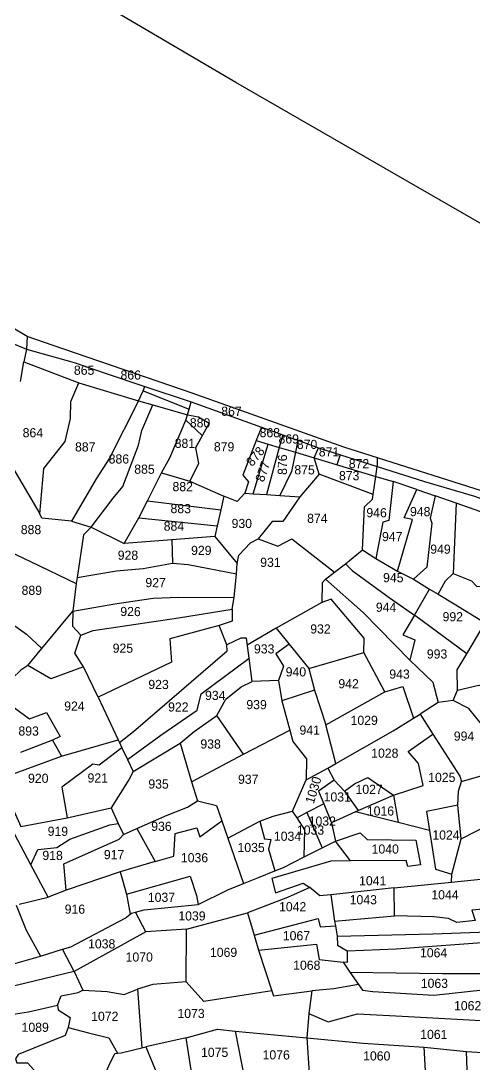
# Model space of a CAD drawing. Header units: metres. Extents: x 291360 to 296971, y 2012509 to 2016468.
# Drawn here: x 294496 to 294952, y 2014529 to 2015577 of the extents above; entities that cross this region are included whole.
import ezdxf
from ezdxf.enums import TextEntityAlignment as Align

# ---------------------------------------------------------------- set-up
doc = ezdxf.new("R2010")
doc.units = ezdxf.units.M
doc.header["$LTSCALE"] = 0.3
doc.header["$MEASUREMENT"] = 0
doc.layers.add('POLY_PARCEL', color=6, linetype='Continuous')
doc.layers.add('TEXT_PARCEL', color=7, linetype='Continuous')
doc.styles.add('TEXT_MAP', font='KRDEV050.TTF')

# ---------------------------------------------------------------- blocks, each defined once
blk = doc.blocks.new('G')
at = {"layer": 'POLY_PARCEL'}
for points in [[(279.64, 554.94), (186.6, 608.2), (71.04, 675.63), (27.98, 699.51), (22.2, 703.17)], [(145.65, 558.16), (120.93, 572.77), (117.01, 576.09), (104.8, 583.01), (94.7, 589.19), (87.77, 593.11)], [(96.08, 582.87), (98.76, 585.23), (104.31, 581.73), (113.64, 575.29), (115.19, 573.75), (123.42, 567.88), (129.77, 564.38), (131.24, 563.32), (134.82, 560.31), (138.16, 559.09), (142.07, 557.05), (145.53, 555.66)], [(145.65, 558.16), (145.53, 555.66)], [(241.92, 525.9), (207.98, 536.56), (178.14, 547.1), (150.77, 556.35), (145.65, 558.16)], [(145.53, 555.66), (145.01, 553.18)], [(145.53, 555.66), (154.9, 553.03), (161.24, 550.89), (168.87, 548.37)], [(144.36, 549.26), (145.01, 553.18)], [(145.01, 553.18), (155.87, 549.07)], [(148.22, 523.25), (149.04, 532.21), (153.23, 537.48), (154.22, 542), (154.3, 545.37), (155.87, 549.07)], [(155.87, 549.07), (167.63, 545.53)], [(168.49, 547.48), (168.87, 548.37)], [(168.87, 548.37), (177.94, 545.38)], [(167.63, 545.53), (168.49, 547.48)], [(168.49, 547.48), (177.55, 543.95)], [(167.63, 545.53), (161.95, 534.27), (159.32, 530.16), (154.47, 521.85)], [(158.33, 520.7), (162.69, 526.38), (164.59, 528.68), (167.63, 536.82), (168.29, 539.7), (170.42, 544.74)], [(167.63, 545.53), (170.42, 544.74)], [(170.42, 544.74), (177.23, 542.79)], [(177.23, 542.79), (177.55, 543.95)], [(177.55, 543.95), (177.94, 545.38)], [(177.94, 545.38), (191.82, 540.43)], [(172.18, 531.39), (173.82, 534.35), (176.95, 541.75), (177.23, 542.79)], [(176.95, 541.75), (180.16, 538.74)], [(177.23, 542.79), (179.42, 542.41), (181.48, 541.17), (178.84, 536.32), (179.42, 533.28), (177.77, 529.74)], [(191.82, 540.43), (190.79, 537.79)], [(191.82, 540.43), (195.99, 538.94)], [(190.79, 537.79), (188.14, 530.98), (189.29, 529.66), (188.55, 527.44)], [(190.79, 537.79), (193.1, 537.11)], [(195.99, 538.94), (195.31, 536.45)], [(195.99, 538.94), (197.77, 538.31), (198.95, 537.89)], [(198.95, 537.89), (198.49, 535.5)], [(198.95, 537.89), (203.06, 536.41)], [(190.2, 527.34), (193.1, 537.11)], [(195.31, 536.45), (192.81, 527.17)], [(193.1, 537.11), (195.31, 536.45)], [(195.31, 536.45), (198.49, 535.5)], [(198.49, 535.5), (197.76, 531.72), (195.43, 527.01)], [(198.49, 535.5), (202.16, 534.41)], [(202.16, 534.41), (203.06, 536.41)], [(203.06, 536.41), (204.48, 535.91), (214.58, 532.74)], [(142.25, 533.43), (148.22, 523.25)], [(202.16, 534.41), (214.3, 530.77)], [(203.15, 531.2), (202.16, 534.41)], [(207.32, 535.02), (206.63, 533.07)], [(214.57, 534.49), (214.58, 532.74)], [(169.43, 525.9), (172.18, 531.39)], [(172.18, 531.39), (177.77, 529.74)], [(214.3, 530.77), (214.58, 532.74)], [(214.58, 532.74), (223.89, 529.82), (233.77, 526.95), (241.91, 523.99), (255.73, 519.13)], [(177.77, 529.74), (184.44, 526.87)], [(203.15, 531.2), (199.36, 526.76)], [(213.8, 527.22), (203.15, 531.2)], [(213.8, 527.22), (214.3, 530.77)], [(214.3, 530.77), (217.71, 529.8)], [(217.71, 529.8), (216.89, 522.16), (215.73, 521.83), (214.35, 514.65)], [(222.4, 528.24), (217.71, 529.8)], [(188.55, 527.44), (187.07, 525.8), (184.44, 526.87)], [(188.55, 527.44), (190.2, 527.34)], [(190.2, 527.34), (192.81, 527.17)], [(211.72, 516.37), (212.11, 524.79), (213.68, 526.35), (213.8, 527.22)], [(218.63, 512.18), (221.58, 522.32), (219.93, 522.65), (222.4, 528.24)], [(222.4, 528.24), (226.02, 527.01)], [(167.74, 522.51), (169.43, 525.9)], [(169.43, 525.9), (183.85, 524.15)], [(184.44, 526.87), (183.85, 524.15)], [(199.36, 526.76), (196.07, 521.91), (193.93, 521.91), (191.22, 518.46)], [(192.81, 527.17), (195.43, 527.01)], [(195.43, 527.01), (199.36, 526.76)], [(226.02, 527.01), (225.03, 522.65), (225.36, 521.66), (224.37, 512.95), (221.75, 510.62)], [(230.13, 525.61), (226.02, 527.01)], [(230.13, 525.61), (229.57, 511.77)], [(241.17, 521.72), (230.13, 525.61)], [(154.47, 521.85), (148.63, 522.43), (148.22, 523.25)], [(183.85, 524.15), (183.17, 521.02)], [(154.47, 521.85), (158.33, 520.7)], [(164.86, 517.49), (167.74, 522.51)], [(167.74, 522.51), (183.17, 521.02)], [(158.33, 520.7), (156.85, 519.18), (155.63, 510.77)], [(158.33, 520.7), (164.86, 517.49)], [(183.17, 521.02), (182.71, 518.89)], [(138.26, 517.72), (146.41, 513.89), (155.45, 509.56)], [(174.24, 518.23), (164.86, 517.49)], [(182.71, 518.89), (174.24, 518.23)], [(174.24, 518.23), (174.4, 513.63)], [(182.71, 518.89), (187.07, 513.63)], [(187.07, 513.63), (187.4, 515.27), (189.7, 517.66), (191.22, 518.46)], [(191.22, 518.46), (195.09, 517.06), (197.8, 518.46), (206.27, 511.92)], [(208.43, 513.58), (211.72, 516.37)], [(211.72, 516.37), (214.35, 514.65)], [(155.63, 510.77), (163.35, 512.11), (168.62, 512.6), (174.4, 513.63)], [(174.4, 513.63), (177.44, 513.38), (186.99, 511.57)], [(186.99, 511.57), (187.07, 513.63)], [(206.27, 511.92), (208.43, 513.58)], [(208.43, 513.58), (209.74, 512.26), (216.98, 507), (222, 503.55)], [(214.35, 514.65), (218.63, 512.18)], [(186.55, 506.93), (186.99, 511.57)], [(204.48, 510.54), (206.27, 511.92)], [(218.63, 512.18), (221.75, 510.62)], [(226.63, 507.66), (228.09, 510.29), (229.57, 511.77)], [(229.57, 511.77), (233.19, 510.29), (234.26, 509.22), (239.28, 509.3)], [(155.45, 509.56), (154.79, 504.13)], [(155.63, 510.77), (155.45, 509.56)], [(204.48, 510.54), (203.82, 509.88), (203.79, 506)], [(221.1, 494.67), (211.88, 504.04), (204.48, 510.54)], [(221.75, 510.62), (224.96, 508.65)], [(154.79, 504.13), (163.02, 505.61), (170.59, 506.76), (175.61, 506.93), (186.55, 506.93)], [(186.14, 504.62), (186.55, 506.93)], [(222, 503.55), (224.96, 508.65)], [(224.96, 508.65), (226.63, 507.66)], [(226.63, 507.66), (229.79, 505.78)], [(203.79, 506), (194.82, 500.91), (201.24, 493.01)], [(212.02, 496.19), (212.09, 499.02), (205.6, 506.66), (203.79, 506)], [(229.79, 505.78), (235.9, 502.07)], [(148.71, 496.81), (154.79, 504.13)], [(154.79, 504.13), (154.71, 501.17), (156.36, 499.44)], [(156.36, 499.44), (158.83, 500.35), (175.61, 502.9), (186.14, 504.62)], [(186.14, 504.62), (186.14, 502.24), (183.59, 501.42)], [(222, 503.55), (219.7, 499.68), (222.08, 498.7), (221.1, 494.67)], [(232.29, 495.98), (222, 503.55)], [(142, 502.21), (145.67, 499.6), (148.71, 496.81)], [(183.59, 501.42), (173.88, 498.79), (174.21, 494.18), (159.81, 487.28)], [(185.07, 497.59), (183.59, 501.42)], [(194.82, 500.91), (189.13, 497.54)], [(232.29, 495.98), (235.9, 502.07)], [(156.93, 493.2), (155.21, 495.91), (156.36, 499.44)], [(189.47, 495), (188.94, 498.91), (187.87, 498.91), (185.07, 497.59)], [(145.99, 493.44), (148.71, 496.81)], [(164.01, 478.35), (166.81, 480.49), (185.15, 496.44), (185.07, 497.59)], [(197.37, 497.76), (194.76, 495.87), (196.27, 493.44), (195.26, 490.59), (195.97, 486.6)], [(165.61, 475.01), (172.16, 479.83), (179.31, 484.77), (180.05, 487.97), (189.47, 495)], [(183.18, 483.7), (184.91, 486.91), (187.95, 489.37), (190.09, 490.44), (189.47, 495)], [(201.24, 493.01), (212.02, 496.19)], [(216.22, 488.46), (212.02, 496.19)], [(221.1, 494.67), (225.62, 490.39), (226.69, 486.39)], [(230.48, 488.83), (230.39, 492.78), (232.29, 495.98)], [(145.99, 493.44), (144.58, 492.5), (139.64, 487.81)], [(156.93, 493.2), (150.52, 490.81), (145.99, 493.44)], [(159.81, 487.28), (156.93, 493.2)], [(201.24, 493.01), (202.39, 488.74)], [(195.26, 490.59), (190.09, 490.44)], [(202.39, 488.74), (195.97, 486.6), (197.53, 480.85)], [(202.39, 488.74), (204.62, 481.96)], [(204.62, 481.96), (216.22, 488.46)], [(216.22, 488.46), (219.75, 489.48), (221.86, 483.29)], [(229.65, 486.8), (230.48, 488.83)], [(230.48, 488.83), (234.67, 489.82), (239.11, 488.58)], [(139.64, 487.81), (146.31, 482.96), (149.68, 484.2), (152.39, 479.51), (150.83, 478.77)], [(159.81, 487.28), (163.78, 478.84)], [(226.69, 486.39), (223.15, 484.09)], [(229.65, 486.8), (226.69, 486.39)], [(237.63, 475.7), (236.89, 480.14), (232.7, 485.24), (229.65, 486.8)], [(175.94, 478.27), (178.74, 480.57), (183.18, 483.7)], [(188.41, 476.12), (183.18, 483.7)], [(206.59, 474.31), (217.86, 480.81), (221.86, 483.29)], [(221.86, 483.29), (223.15, 484.09)], [(223.15, 484.09), (225.66, 480.18)], [(188.41, 476.12), (197.53, 480.85)], [(197.53, 480.85), (198.11, 478.63), (200.82, 475.25), (200.75, 471.11)], [(206.59, 474.31), (204.62, 481.96)], [(217.95, 468.15), (223.79, 470.04), (222.88, 474.4), (220.83, 476.7), (225.66, 480.18)], [(225.66, 480.18), (230.97, 471.92), (231.3, 470.85)], [(150.83, 478.77), (144.58, 476.3)], [(150.83, 478.77), (152.66, 475.61)], [(152.66, 475.61), (163.78, 478.84)], [(163.78, 478.84), (164.01, 478.35)], [(164.01, 478.35), (164.5, 477.33)], [(166.73, 472.68), (175.94, 478.27)], [(175.94, 478.27), (178.24, 470.63)], [(164.5, 477.33), (160.07, 473.88), (158.83, 474.05), (152.74, 469.53), (153.81, 463.52)], [(164.5, 477.33), (165.61, 475.01)], [(178.24, 470.63), (188.41, 476.12)], [(142.21, 467.22), (142.3, 471.83), (152.66, 475.61)], [(165.61, 475.01), (166.73, 472.68)], [(205.03, 473.41), (206.59, 474.31)], [(231.3, 470.85), (237.88, 472.74), (237.63, 475.7)], [(166.73, 472.68), (165.99, 471.17), (162.45, 465.5)], [(200.75, 471.11), (205.03, 473.41)], [(205.03, 473.41), (206.26, 471.03)], [(178.24, 470.63), (179.4, 466.93)], [(198.12, 464.94), (200.75, 471.11)], [(206.26, 471.03), (203.22, 468.89), (204.23, 466.42)], [(206.26, 471.03), (208.32, 468.89)], [(208.32, 468.89), (210.3, 470.37), (212.93, 471.6), (217.95, 468.15)], [(230.64, 466.17), (230.72, 468.96), (231.3, 470.85)], [(208.32, 468.89), (210.99, 465.09)], [(210.99, 465.09), (217.95, 468.15)], [(217.95, 468.15), (218.88, 462.76)], [(142.21, 467.22), (144.68, 461.8), (153.81, 463.52)], [(167.49, 461.42), (173.48, 464.1), (177.42, 465.66), (179.4, 466.93)], [(179.4, 466.93), (183.18, 466.02), (184.22, 463.03)], [(204.23, 466.42), (200.94, 464.66)], [(204.23, 466.42), (205.77, 462.64)], [(230.64, 466.17), (224.47, 464.93), (225.06, 461.22)], [(231.3, 459.59), (230.64, 466.17)], [(231.3, 459.59), (240.02, 464.03), (246.35, 466.08)], [(153.81, 463.52), (162.45, 465.5)], [(162.45, 465.5), (163.85, 462.42)], [(191.7, 462.96), (194.33, 463.95), (198.12, 464.94)], [(199.03, 463.63), (198.12, 464.94)], [(200.94, 464.66), (199.03, 463.63)], [(200.44, 455.94), (200.51, 461.24), (199.03, 463.63)], [(200.94, 464.66), (203.95, 457.73)], [(210.46, 464.86), (205.77, 462.64)], [(210.46, 464.86), (210.99, 465.09)], [(218.88, 462.76), (210.46, 464.86)], [(146.66, 454.23), (148.05, 457.28), (151.76, 457.69), (154.31, 459.33), (162.2, 462.13), (163.85, 462.42)], [(163.85, 462.42), (164.84, 460.24)], [(171.09, 454.97), (174.79, 456.04), (175.04, 460.48), (179.32, 461.63), (179.89, 459.82), (184.22, 463.03)], [(184.22, 463.03), (185.4, 459.61)], [(185.4, 459.61), (191.7, 462.96)], [(191.7, 462.96), (192.6, 459.51), (193.84, 459.34), (193.43, 457.45), (194.66, 453.18)], [(205.77, 462.64), (206.58, 459.07)], [(225.06, 461.22), (218.88, 462.76)], [(146.66, 454.23), (143.45, 460.32), (140.9, 458.76)], [(153.65, 449.3), (153.16, 454.48), (164.01, 459.33), (164.84, 460.24)], [(164.84, 460.24), (167.49, 461.42)], [(167.49, 461.42), (171.09, 454.97)], [(185.4, 459.61), (188.51, 450.69)], [(206.58, 459.07), (211.44, 460.72), (212.83, 459.4), (222.38, 459.32), (223.28, 454.47), (220.81, 454.14), (220.49, 455.29), (209.54, 455.21)], [(225.06, 461.22), (226.28, 453.59), (229.49, 452.6)], [(229.49, 452.6), (231.3, 459.59)], [(200.44, 455.94), (203.95, 457.73)], [(203.95, 457.73), (206.58, 459.07)], [(209.54, 455.21), (206.58, 459.07)], [(194.66, 453.18), (196.36, 453.86), (200.44, 455.94)], [(150.11, 447.9), (146.66, 454.23)], [(171.09, 454.97), (164.26, 452.92)], [(209.54, 455.21), (205.68, 455.13), (194.08, 451.67), (194.82, 448.88), (200.25, 450.77), (201.55, 449.92)], [(164.26, 452.92), (153.65, 449.3)], [(164.26, 452.92), (165.5, 448.56)], [(165.5, 448.56), (178, 452.1), (179.23, 448.31), (179.58, 446.55)], [(188.51, 450.69), (191.43, 451.89), (194.66, 453.18)], [(229.39, 451.08), (229.49, 452.6)], [(229.39, 451.08), (240.21, 452.17)], [(153.65, 449.3), (150.11, 447.9)], [(179.58, 446.55), (185.42, 449.42), (188.51, 450.69)], [(201.55, 449.92), (197.19, 447.94), (189.29, 444.9)], [(205.7, 448.53), (203.52, 448.27), (201.55, 449.92)], [(218.12, 449.93), (205.7, 448.53)], [(218.12, 449.93), (229.39, 451.08)], [(218.2, 444.42), (218.12, 449.93)], [(144.39, 446.5), (150.11, 447.9)], [(165.5, 448.56), (166.25, 444.62)], [(205.7, 448.53), (206.44, 443.35)], [(238.56, 448.23), (237.62, 447.05), (237.2, 445.9), (233.42, 445.57), (234.08, 443.52), (230.46, 443.11), (228.81, 443.93), (225.93, 444.26), (218.2, 444.42)], [(143.8, 446.28), (145.81, 441.4), (148.6, 436.31)], [(167.24, 445.01), (168.97, 445.48), (179.58, 446.55)], [(152.93, 437.67), (154.57, 438.16), (165.27, 443.83), (166.25, 444.62)], [(166.25, 444.62), (166.5, 444.82), (167.24, 445.01)], [(169.3, 441.12), (167.24, 445.01)], [(177.28, 441.69), (189.29, 444.9)], [(189.29, 444.9), (190.62, 440.52)], [(190.62, 440.52), (203.21, 443.84), (203.62, 442.19), (206.59, 442.43)], [(206.44, 443.35), (218.2, 444.42)], [(206.44, 443.35), (206.59, 442.43)], [(169.3, 441.12), (155.23, 433.31)], [(177.28, 441.69), (169.3, 441.12)], [(177.28, 431.33), (177.28, 441.69)], [(206.59, 442.43), (206.93, 440.39)], [(206.93, 440.39), (225.77, 440.89), (251.25, 441.9)], [(190.62, 440.52), (191.51, 437.58)], [(206.93, 440.39), (207.01, 438.59), (208.91, 437.52)], [(208.91, 437.52), (218.53, 437.93), (238.11, 439.41), (244.69, 435.13), (246.97, 435.56)], [(148.6, 436.31), (152.93, 437.67)], [(155.23, 433.31), (152.93, 437.67)], [(191.51, 437.58), (202.86, 438.82), (203.44, 435.77), (208.16, 435.3)], [(191.51, 437.58), (194.15, 429.61)], [(208.91, 437.52), (208.91, 435.21), (208.16, 435.3)], [(139.34, 433.66), (148.6, 436.31)], [(208.16, 435.3), (209.48, 433.32)], [(155.23, 433.31), (138.1, 429.13), (128.36, 426.68), (113.91, 422.87), (109.79, 420.17)], [(155.23, 433.31), (156.96, 429.61)], [(209.48, 433.32), (211.16, 430.91)], [(209.48, 433.32), (227.66, 433.08), (247.65, 433.16)], [(177.28, 431.33), (170.7, 430.76), (167.73, 429.85)], [(194.15, 429.61), (180.73, 427.47), (177.28, 431.33)], [(211.16, 430.91), (206.35, 430.03), (201.99, 429.62)], [(211.16, 430.91), (211.95, 429.79), (214.01, 429.54), (226.02, 428.8), (235.64, 429.87), (248.15, 431.19)], [(152.01, 426.67), (152.67, 428.49), (156.04, 429.15), (156.96, 429.61)], [(156.96, 429.61), (161.73, 429.36), (165.1, 428.79), (167.73, 429.85)], [(167.73, 429.85), (168.6, 418.35)], [(194.15, 429.61), (194.47, 428.62), (201.99, 429.62)], [(201.99, 429.62), (201.42, 425.18)], [(141.19, 424.55), (146.25, 425.34), (152.01, 426.67)], [(152.01, 426.67), (152.1, 425.74), (154.49, 424.28), (154.09, 422.29)], [(201.42, 425.18), (201.01, 420.35)], [(201.42, 425.18), (205.2, 423.54), (210.96, 425.1), (221, 424.61), (244.86, 423.37), (249.84, 423.23)], [(154.09, 422.29), (153.51, 420.74), (144.25, 416.93), (143.76, 416.09)], [(154.09, 422.29), (158.08, 421.23), (162.11, 420.3), (163.79, 417.26)], [(177.28, 420.28), (183.45, 422), (186.91, 421.68)], [(186.91, 421.68), (201.01, 420.35)], [(186.91, 421.68), (188.8, 412.3)], [(168.6, 418.35), (169.38, 418.55)], [(177.28, 420.28), (169.38, 418.55)], [(169.38, 418.55), (173.08, 409.59), (175.72, 410.16), (176.21, 403.34), (176.95, 399.06), (171.93, 396.84), (172.1, 392.81)], [(178.76, 411.07), (177.28, 420.28)], [(201.01, 420.35), (201.5, 413.44)], [(201.01, 420.35), (212.11, 419.37), (224.12, 418.63)], [(224.78, 406.87), (224.12, 418.63)], [(224.12, 418.63), (232.43, 417.8)], [(157.56, 404.45), (162.11, 414.75), (163.26, 417.22), (163.79, 417.26)], [(163.79, 417.26), (164.53, 417.32), (168.6, 418.35)], [(232.43, 417.8), (237.78, 417.48), (247.08, 415.83), (248.61, 415.17)], [(232.85, 406.87), (232.43, 417.8)], [(143.76, 416.09), (143.99, 415.32), (146.08, 415.32), (152.42, 408.36), (153.69, 405.51), (153.94, 404.24), (154.46, 403.9)]]:
    blk.add_lwpolyline(points, dxfattribs=at)
at = {"layer": 'TEXT_PARCEL', "style": 'TEXT_MAP'}
for s, p in [('865', (156.89, 550.63)), ('866', (166.06, 549.72)), ('867', (185.89, 542.64)), ('880', (179.72, 540.35)), ('864', (146.84, 538.31)), ('868', (193.45, 538.45)), ('881', (176.75, 536.31)), ('879', (184.46, 535.65)), ('869', (197.17, 537.23)), ('870', (200.78, 536.16)), ('887', (157.15, 535.55)), ('871', (205.1, 534.7)), ('886', (163.77, 533.2)), ('872', (211, 532.4)), ('885', (168.81, 531.2)), ('875', (200.3, 531.16)), ('873', (209.08, 530.04)), ('882', (176.34, 527.79)), ('883', (175.96, 523.47)), ('874', (202.84, 521.62)), ('946', (214.49, 522.76)), ('948', (223.07, 523)), ('888', (146.52, 519.27)), ('884', (174.63, 520.02)), ('930', (187.98, 520.58)), ('947', (217.58, 518.07)), ('929', (180.03, 515.26)), ('949', (227.07, 515.63)), ('928', (165.61, 514.28)), ('931', (193.63, 512.95)), ('945', (217.81, 510)), ('889', (146.71, 507.33)), ('927', (171.06, 508.91)), ('926', (166.14, 503.21)), ('944', (216.4, 504.18)), ('992', (229.53, 502.35)), ('932', (203.51, 499.88)), ('925', (164.66, 496)), ('933', (192.45, 495.93)), ('993', (226.45, 495.02)), ('940', (198.7, 491.43)), ('943', (219.08, 491.04)), ('923', (171.69, 488.88)), ('942', (209.07, 489.12)), ('934', (182.85, 486.75)), ('924', (155.15, 484.58)), ('922', (175.59, 484.46)), ('939', (190.98, 484.97)), ('1029', (212.16, 481.94)), ('893', (146.16, 479.66)), ('941', (201.44, 479.98)), ('994', (231.8, 478.88)), ('938', (181.96, 477.2)), ('1028', (216.23, 475.49)), ('920', (148.08, 470.37)), ('921', (159.78, 470.47)), ('937', (189.38, 470.29)), ('1025', (227.45, 470.76)), ('935', (171.74, 469.31)), ('1027', (213.16, 468.37)), ('1031', (206.9, 466.86)), ('1016', (215.4, 464.12)), ('1032', (203.97, 462.1)), ('919', (151.96, 459.96)), ('936', (172.33, 460.99)), ('1033', (201.66, 460.33)), ('1034', (197.13, 459.1)), ('1024', (228.3, 459.43)), ('1035', (189.98, 456.87)), ('1040', (216.36, 456.64)), ('918', (150.94, 455.21)), ('917', (163.03, 455.4)), ('1036', (178.85, 454.84)), ('1041', (213.91, 450.39)), ('1044', (228.13, 447.67)), ('1037', (172.37, 447.03)), ('1043', (212.07, 446.66)), ('916', (155.35, 444.66)), ('1039', (178.38, 443.39)), ('1042', (198.18, 445.25)), ('1067', (198.94, 439.55)), ('1038', (160.64, 437.85)), ('1070', (168.03, 435.28)), ('1069', (184.62, 436.24)), ('1064', (225.93, 436.26)), ('1068', (200.99, 433.75)), ('1063', (226.1, 430.26)), ('1062', (232.65, 425.88)), ('1072', (161.28, 423.6)), ('1073', (178.25, 424.21)), ('1089', (147.6, 421.41)), ('1061', (226.01, 420.21)), ('1075', (182.91, 416.57)), ('1076', (195.02, 416.11)), ('1060', (214.8, 415.95))]:
    blk.add_text(s, height=1.8, dxfattribs=at).set_placement(p, align=Align.CENTER)
for s, rotation, p in [('878', 50.1781, (191.29, 534.11)), ('877', 71.5551, (192.9, 531.41)), ('876', 90, (196.84, 533.06)), ('1030', 73.2916, (203.04, 468.84))]:
    blk.add_text(s, height=1.8, rotation=rotation, dxfattribs=at).set_placement(p, align=Align.CENTER)

msp = doc.modelspace()

# ---------------------------------------------------------------- block references
at = {"xscale": 5.111073220906839, "yscale": 5.111073220906839, "zscale": 5.111073220906839, "rotation": 359.8511335864272}
msp.add_blockref('G', (293750.6, 2012409.5), dxfattribs=at)

doc.saveas('drawing.dxf')
